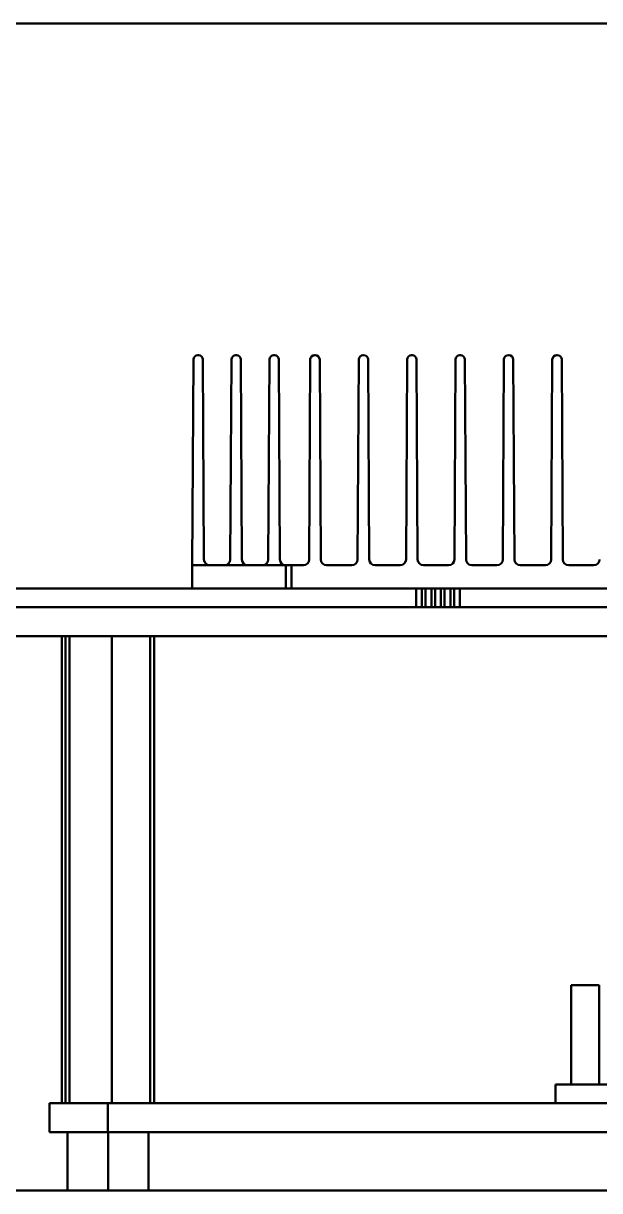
# Model space of a CAD drawing. Header units: millimetres. Extents: x 0 to 1189, y 0 to 841.
# Drawn here: x 359.2 to 408.5, y 537.3 to 637.3 of the extents above; entities that cross this region are included whole.
import ezdxf

# ---------------------------------------------------------------- set-up
doc = ezdxf.new("R2010")
doc.units = ezdxf.units.MM
doc.layers.add('粗实线层', color=7, linetype='Continuous', lineweight=50)

msp = doc.modelspace()

# ---------------------------------------------------------------- linework, layer by layer
at = {"layer": '粗实线层'}
for p, q in [((251.413, 637.294), (451.413, 637.294)), ((373.637, 590.869), (373.735, 608.491)), ((374.115, 608.869), (374.159, 608.869)), ((374.539, 608.491), (374.635, 591.367)), ((376.89, 591.367), (376.985, 608.491)), ((377.365, 608.869), (377.409, 608.869)), ((377.789, 608.491), (377.885, 591.367)), ((380.14, 591.367), (380.235, 608.491)), ((380.615, 608.869), (380.659, 608.869)), ((381.039, 608.491), (381.135, 591.367)), ((383.735, 608.491), (383.64, 591.366)), ((384.115, 608.869), (384.159, 608.869)), ((384.635, 591.367), (384.539, 608.491)), ((387.878, 608.491), (387.783, 591.366)), ((388.258, 608.869), (388.302, 608.869)), ((388.777, 591.367), (388.682, 608.491)), ((392.021, 608.491), (391.926, 591.366)), ((392.401, 608.869), (392.445, 608.869)), ((392.92, 591.367), (392.825, 608.491)), ((396.164, 608.491), (396.069, 591.366)), ((396.544, 608.869), (396.588, 608.869)), ((397.063, 591.367), (396.968, 608.491)), ((400.307, 608.491), (400.211, 591.366)), ((400.687, 608.869), (400.731, 608.869)), ((401.206, 591.367), (401.111, 608.491)), ((404.449, 608.491), (404.354, 591.366)), ((404.829, 608.869), (404.874, 608.869)), ((405.349, 591.367), (405.254, 608.491)), ((373.637, 590.869), (373.637, 588.869)), ((381.637, 590.869), (373.637, 590.869)), ((381.637, 588.869), (381.637, 590.869)), ((382.137, 590.869), (381.637, 590.869)), ((383.14, 590.869), (382.137, 590.869)), ((382.137, 588.869), (382.137, 590.869)), ((387.283, 590.869), (385.135, 590.869)), ((391.426, 590.869), (389.277, 590.869)), ((395.569, 590.869), (393.42, 590.869)), ((399.712, 590.869), (397.563, 590.869)), ((403.854, 590.869), (401.706, 590.869)), ((407.997, 590.869), (405.849, 590.869)), ((343.141, 588.869), (392.795, 588.869)), ((392.795, 587.294), (392.795, 588.869)), ((392.795, 588.869), (393.295, 588.869)), ((393.295, 587.294), (393.295, 588.869)), ((393.295, 588.869), (393.605, 588.869)), ((393.605, 587.294), (393.605, 588.869)), ((393.605, 588.869), (394.105, 588.869)), ((394.105, 587.294), (394.105, 588.869)), ((394.105, 588.869), (394.415, 588.869)), ((394.415, 587.294), (394.415, 588.869)), ((394.415, 588.869), (394.915, 588.869)), ((394.915, 587.294), (394.915, 588.869)), ((394.915, 588.869), (395.225, 588.869)), ((395.225, 587.294), (395.225, 588.869)), ((395.225, 588.869), (395.725, 588.869)), ((395.725, 587.294), (395.725, 588.869)), ((395.725, 588.869), (396.035, 588.869)), ((396.035, 587.294), (396.035, 588.869)), ((396.035, 588.869), (396.535, 588.869)), ((396.535, 587.294), (396.535, 588.869)), ((396.535, 588.869), (441.188, 588.869)), ((286.413, 587.294), (453.058, 587.294)), ((286.413, 584.794), (453.058, 584.794)), ((362.467, 584.794), (362.467, 544.794)), ((362.798, 584.794), (362.798, 544.794)), ((363.123, 584.794), (363.123, 544.794)), ((366.738, 584.794), (366.738, 544.794)), ((370.028, 584.794), (370.028, 544.794)), ((370.359, 584.794), (370.359, 544.794)), ((406.053, 554.904), (406.053, 546.394)), ((406.053, 554.904), (408.463, 554.904)), ((408.463, 546.394), (408.463, 554.904)), ((404.718, 544.794), (404.718, 546.394)), ((445.561, 546.394), (404.718, 546.394)), ((361.413, 544.794), (361.413, 542.294)), ((361.413, 544.794), (366.413, 544.794)), ((366.413, 544.794), (366.413, 542.294)), ((366.413, 544.794), (453.058, 544.794)), ((361.413, 542.294), (366.413, 542.294)), ((362.944, 542.294), (362.944, 537.294)), ((362.955, 542.294), (362.955, 537.294)), ((366.413, 542.294), (453.058, 542.294)), ((366.425, 542.294), (366.425, 537.294)), ((369.883, 542.294), (369.883, 537.294)), ((346.413, 537.294), (451.413, 537.294))]:
    msp.add_line(p, q, dxfattribs=at)
for centre, radius, start, end in [((374.115, 608.489), 0.38, 90, 179.68169), ((374.159, 608.489), 0.38, 0.31831, 90), ((377.365, 608.489), 0.38, 90, 179.68169), ((377.409, 608.489), 0.38, 0.31831, 90), ((380.615, 608.489), 0.38, 90, 179.68169), ((380.659, 608.489), 0.38, 0.31831, 90), ((384.115, 608.489), 0.38, 90, 179.68169), ((384.159, 608.489), 0.38, 0.31831, 90), ((388.258, 608.489), 0.38, 90, 179.68169), ((388.302, 608.489), 0.38, 0.31831, 90), ((392.401, 608.489), 0.38, 90, 179.68169), ((392.445, 608.489), 0.38, 0.31831, 90), ((396.544, 608.489), 0.38, 90, 179.68169), ((396.588, 608.489), 0.38, 0.31831, 90), ((400.687, 608.489), 0.38, 90, 179.68169), ((400.731, 608.489), 0.38, 0.31831, 90), ((404.829, 608.489), 0.38, 90, 179.68169), ((404.874, 608.489), 0.38, 0.31831, 90), ((375.135, 591.369), 0.5, 180.21069, 270), ((376.39, 591.369), 0.5, 270, 359.78931), ((378.385, 591.369), 0.5, 180.21069, 270), ((379.64, 591.369), 0.5, 270, 359.78931), ((381.635, 591.369), 0.5, 180.21069, 270), ((383.14, 591.369), 0.5, 270, 359.68169), ((385.135, 591.369), 0.5, 180.21069, 270), ((387.283, 591.369), 0.5, 270, 359.68169), ((389.277, 591.369), 0.5, 180.21069, 270), ((391.426, 591.369), 0.5, 270, 359.68169), ((393.42, 591.369), 0.5, 180.21069, 270), ((395.569, 591.369), 0.5, 270, 359.68169), ((397.563, 591.369), 0.5, 180.21069, 270), ((399.712, 591.369), 0.5, 270, 359.68169), ((401.706, 591.369), 0.5, 180.21069, 270), ((403.854, 591.369), 0.5, 270, 359.68169), ((405.849, 591.369), 0.5, 180.21069, 270), ((407.997, 591.369), 0.5, 270, 359.68169)]:
    msp.add_arc(centre, radius, start, end, dxfattribs=at)

doc.saveas('drawing.dxf')
